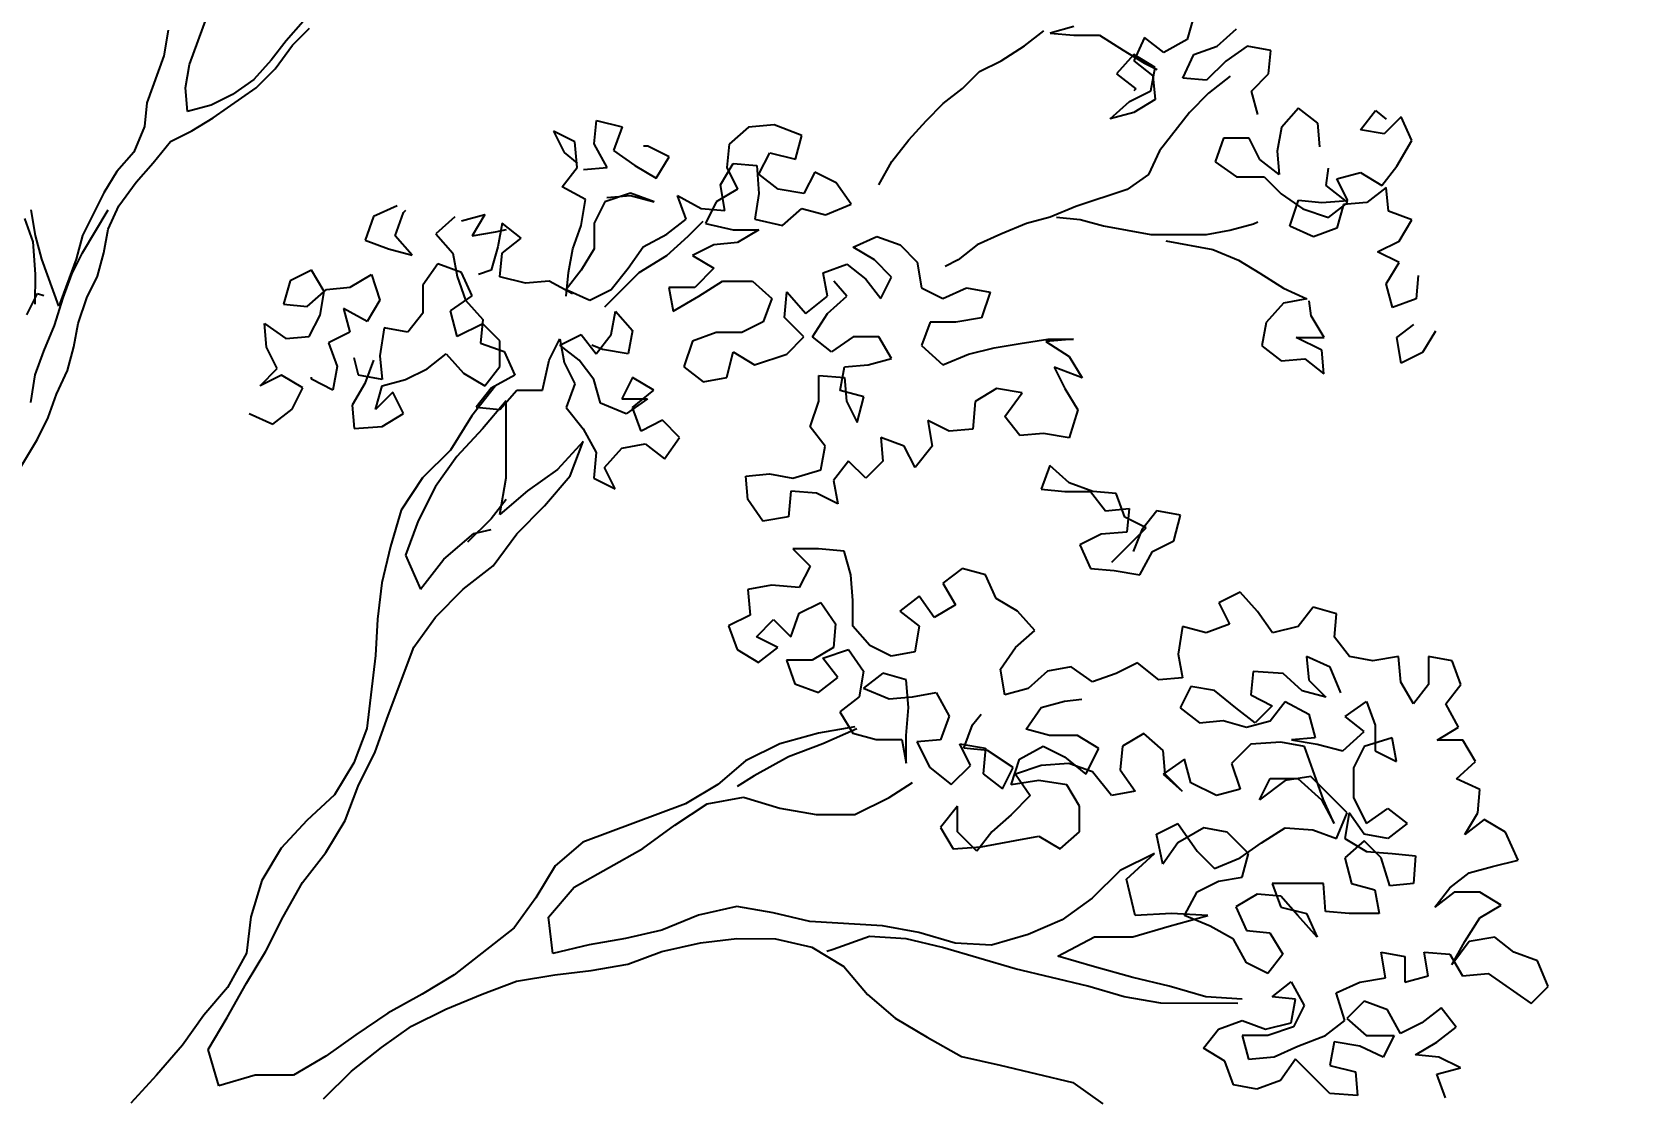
# Model space of a CAD drawing. Header units: millimetres. Extents: x 684983 to 685377, y 990360 to 990509.
# Drawn here: x 685208.524 to 685209.604, y 990440.123 to 990440.839 of the extents above; entities that cross this region are included whole.
import ezdxf

# ---------------------------------------------------------------- set-up
doc = ezdxf.new("R2010")
doc.units = ezdxf.units.MM
doc.header["$PDMODE"] = 35
doc.header["$PDSIZE"] = 0.2
doc.layers.add('dim', color=7, linetype='Continuous')
doc.layers.add('TEAK', color=7, linetype='Continuous')
doc.styles.add('DIM', font='ARIALN.TTF', dxfattribs={"width": 0.8, "height": 1})
doc.dimstyles.get("Standard").update_dxf_attribs({"dimtxt": 1, "dimasz": 0.18, "dimexe": 0.18, "dimexo": 0.0625, "dimgap": 0.09, "dimtad": 0, "dimrnd": 0.05, "dimzin": 0, "dimdsep": 46, "dimtxsty": 'DIM', "dimcen": 0.09, "dimse1": 1, "dimse2": 1, "dimsd1": 1, "dimsd2": 1, "dimadec": 0, "dimazin": 0, "dimtfac": 1, "dimtix": 1, "dimtofl": 0, "dimtmove": 2, "dimatfit": 3, "dimfxl": 0, "dimtolj": 1, "dimtzin": 0, "dimarcsym": 0})

# ---------------------------------------------------------------- blocks, each defined once
blk = doc.blocks.new('*D56')
at = {"layer": 'Defpoints', "color": 0, "transparency": 16777216}
for p in [(685211.2057, 990443.1642), (685208.7645, 990433.898), (685209.8858, 990433.6026)]:
    blk.add_point(p, dxfattribs=at)
at = {"layer": 'dim', "color": 0, "transparency": 16777216, "insert": (685211.1064, 990438.2357), "char_height": 1, "attachment_point": 5, "rotation": 75.2407, "style": 'DIM'}
blk.add_mtext('\\A1;9.60', dxfattribs=at)
blk = doc.blocks.new('A$C25655A80')
at = {"color": 62}
for p, q in [((0.64265, 1.59902), (0.63976, 1.58845)), ((0.18218, 1.59271), (0.18025, 1.58118)), ((0.19178, 1.57732), (0.19949, 1.59846)), ((0.24275, 1.5965), (0.23505, 1.58786)), ((0.23793, 1.58593), (0.24563, 1.59361)), ((0.5667, 1.58563), (0.57535, 1.59235)), ((0.58881, 1.59426), (0.57824, 1.59139)), ((0.65321, 1.58555), (0.66187, 1.59323)), ((0.23505, 1.58786), (0.22831, 1.57921)), ((0.23023, 1.57536), (0.23793, 1.58593)), ((0.55612, 1.57891), (0.5667, 1.58563)), ((0.57824, 1.59139), (0.58881, 1.59042)), ((0.58881, 1.59042), (0.60035, 1.59041)), ((0.60035, 1.59041), (0.61092, 1.58367)), ((0.62053, 1.58943), (0.61572, 1.57886)), ((0.62918, 1.58269), (0.62053, 1.58943)), ((0.63976, 1.58845), (0.62918, 1.58269)), ((0.64264, 1.58171), (0.65321, 1.58555)), ((0.66667, 1.58554), (0.65705, 1.57882)), ((0.67724, 1.58361), (0.66667, 1.58554)), ((0.18025, 1.58118), (0.17254, 1.56004)), ((0.18985, 1.56675), (0.19178, 1.57732)), ((0.22831, 1.57921), (0.22061, 1.57057)), ((0.5465, 1.57411), (0.55612, 1.57891)), ((0.61572, 1.58174), (0.60802, 1.57309)), ((0.61092, 1.58367), (0.62052, 1.57789)), ((0.62533, 1.57596), (0.61572, 1.58174)), ((0.61572, 1.57886), (0.62436, 1.57212)), ((0.62052, 1.57789), (0.62629, 1.575)), ((0.63782, 1.57114), (0.64264, 1.58171)), ((0.65705, 1.57882), (0.64839, 1.57017)), ((0.67627, 1.57303), (0.67724, 1.58361)), ((0.22061, 1.57057), (0.211, 1.56385)), ((0.22157, 1.56672), (0.23023, 1.57536)), ((0.5388, 1.56643), (0.5465, 1.57411)), ((0.60802, 1.57309), (0.61667, 1.56636)), ((0.6234, 1.56539), (0.62533, 1.57596)), ((0.62436, 1.57212), (0.62531, 1.56154)), ((0.64839, 1.57017), (0.63782, 1.57114)), ((0.65897, 1.57209), (0.64935, 1.56441)), ((0.66858, 1.56535), (0.67627, 1.57303)), ((0.1908, 1.55617), (0.18985, 1.56675)), ((0.211, 1.56385), (0.20138, 1.55905)), ((0.20233, 1.55328), (0.22157, 1.56672)), ((0.53014, 1.55971), (0.5388, 1.56643)), ((0.61378, 1.56059), (0.6234, 1.56539)), ((0.61667, 1.56636), (0.6157, 1.5654)), ((0.64935, 1.56441), (0.64069, 1.55576)), ((0.67145, 1.55477), (0.66858, 1.56535)), ((0.17254, 1.56004), (0.17157, 1.54946)), ((0.20138, 1.55905), (0.1908, 1.55617)), ((0.52245, 1.55202), (0.53014, 1.55971)), ((0.60512, 1.55291), (0.61378, 1.56059)), ((0.6157, 1.55578), (0.60512, 1.55291)), ((0.62531, 1.56154), (0.6157, 1.55578)), ((0.64069, 1.55576), (0.62722, 1.53847)), ((0.68972, 1.55764), (0.68202, 1.54899)), ((0.69836, 1.5509), (0.68972, 1.55764)), ((0.71759, 1.548), (0.72432, 1.55665)), ((0.72432, 1.55665), (0.72913, 1.5528)), ((0.17157, 1.54946), (0.16675, 1.53793)), ((0.19272, 1.54752), (0.20233, 1.55328)), ((0.37343, 1.54159), (0.37441, 1.55216)), ((0.37441, 1.55216), (0.38594, 1.54927)), ((0.38594, 1.54927), (0.38208, 1.53869)), ((0.44266, 1.54921), (0.434, 1.54153)), ((0.45419, 1.55016), (0.44266, 1.54921)), ((0.46668, 1.54535), (0.45419, 1.55016)), ((0.51475, 1.54338), (0.52245, 1.55202)), ((0.68202, 1.54899), (0.68009, 1.53842)), ((0.69932, 1.54033), (0.69836, 1.5509)), ((0.73586, 1.55375), (0.72816, 1.54607)), ((0.74065, 1.54317), (0.73586, 1.55375)), ((0.1754, 1.53312), (0.1831, 1.54272)), ((0.1831, 1.54272), (0.19272, 1.54752)), ((0.35518, 1.54737), (0.35997, 1.53775)), ((0.36478, 1.54256), (0.35518, 1.54737)), ((0.36573, 1.53102), (0.36478, 1.54256)), ((0.37919, 1.53101), (0.37343, 1.54159)), ((0.434, 1.54153), (0.43303, 1.53096)), ((0.46379, 1.53477), (0.46668, 1.54535)), ((0.50705, 1.53377), (0.51475, 1.54338)), ((0.65606, 1.54421), (0.65221, 1.53364)), ((0.6676, 1.5442), (0.65606, 1.54421)), ((0.67239, 1.53458), (0.6676, 1.5442)), ((0.72816, 1.54607), (0.71759, 1.548)), ((0.73391, 1.53164), (0.74065, 1.54317)), ((0.16675, 1.53793), (0.15905, 1.52929)), ((0.35997, 1.53775), (0.36574, 1.53294)), ((0.38208, 1.53869), (0.39169, 1.53196)), ((0.39747, 1.5406), (0.39554, 1.54061)), ((0.40708, 1.53579), (0.39747, 1.5406)), ((0.4013, 1.52618), (0.40708, 1.53579)), ((0.44744, 1.52806), (0.45226, 1.53767)), ((0.45226, 1.53767), (0.46379, 1.53477)), ((0.62722, 1.53847), (0.6224, 1.5279)), ((0.68104, 1.52785), (0.67239, 1.53458)), ((0.68009, 1.53842), (0.68104, 1.52785)), ((0.15905, 1.52929), (0.15328, 1.51968)), ((0.1677, 1.52447), (0.1754, 1.53312)), ((0.359, 1.52237), (0.36573, 1.53102)), ((0.36862, 1.53006), (0.37919, 1.53101)), ((0.39169, 1.53196), (0.4013, 1.52618)), ((0.43014, 1.52327), (0.43591, 1.53288)), ((0.43303, 1.53096), (0.43782, 1.52134)), ((0.43591, 1.53288), (0.44649, 1.53191)), ((0.44649, 1.53191), (0.44743, 1.51941)), ((0.45609, 1.52132), (0.44744, 1.52806)), ((0.47244, 1.529), (0.46762, 1.51939)), ((0.48205, 1.52418), (0.47244, 1.529)), ((0.50127, 1.5232), (0.50705, 1.53377)), ((0.6224, 1.5279), (0.61278, 1.52118)), ((0.65221, 1.53364), (0.66181, 1.5269)), ((0.66181, 1.5269), (0.67431, 1.52689)), ((0.67431, 1.52689), (0.68199, 1.51919)), ((0.70218, 1.52302), (0.70315, 1.53071)), ((0.70699, 1.5259), (0.71757, 1.52877)), ((0.71757, 1.52877), (0.72718, 1.523)), ((0.72718, 1.523), (0.73391, 1.53164)), ((0.15328, 1.51968), (0.14365, 1.50046)), ((0.16, 1.5139), (0.1677, 1.52447)), ((0.36957, 1.5166), (0.359, 1.52237)), ((0.43782, 1.52134), (0.42821, 1.51558)), ((0.43205, 1.51173), (0.43014, 1.52327)), ((0.46762, 1.51939), (0.45609, 1.52132)), ((0.48877, 1.51456), (0.48205, 1.52418)), ((0.61278, 1.52118), (0.5897, 1.51351)), ((0.71179, 1.51532), (0.70218, 1.52302)), ((0.71179, 1.51628), (0.70699, 1.5259)), ((0.7291, 1.52204), (0.72044, 1.51531)), ((0.73005, 1.51146), (0.7291, 1.52204)), ((0.15518, 1.50333), (0.16, 1.5139)), ((0.28497, 1.51379), (0.27439, 1.50899)), ((0.36763, 1.50506), (0.36957, 1.5166)), ((0.37822, 1.51563), (0.3734, 1.50602)), ((0.38976, 1.51946), (0.37822, 1.51563)), ((0.37918, 1.51755), (0.38976, 1.5185)), ((0.40033, 1.51561), (0.38976, 1.51946)), ((0.38976, 1.5185), (0.40033, 1.51561)), ((0.4109, 1.51848), (0.42147, 1.5127)), ((0.41474, 1.5079), (0.4109, 1.51848)), ((0.42147, 1.5127), (0.43205, 1.51173)), ((0.42821, 1.51558), (0.42339, 1.50597)), ((0.44743, 1.51941), (0.4455, 1.50788)), ((0.458, 1.50498), (0.46665, 1.51266)), ((0.46665, 1.51266), (0.47723, 1.50977)), ((0.47723, 1.50977), (0.48877, 1.51456)), ((0.5897, 1.51351), (0.57816, 1.50871)), ((0.68199, 1.51919), (0.6916, 1.51246)), ((0.68582, 1.50477), (0.68968, 1.5163)), ((0.68968, 1.5163), (0.70025, 1.51533)), ((0.6916, 1.51246), (0.70313, 1.5086)), ((0.70025, 1.51533), (0.71179, 1.51628)), ((0.70313, 1.5086), (0.71179, 1.51532)), ((0.70987, 1.51436), (0.70697, 1.50379)), ((0.72044, 1.51531), (0.70987, 1.51436)), ((0.12153, 1.4976), (0.1177, 1.50818)), ((0.1225, 1.50048), (0.12059, 1.51202)), ((0.14364, 1.49277), (0.15519, 1.51199)), ((0.27439, 1.50899), (0.27054, 1.49842)), ((0.284, 1.50033), (0.28785, 1.5109)), ((0.28785, 1.5109), (0.28881, 1.51186)), ((0.31092, 1.50896), (0.30226, 1.50128)), ((0.3138, 1.50703), (0.32438, 1.50991)), ((0.32438, 1.50991), (0.3186, 1.5003)), ((0.33207, 1.50606), (0.33013, 1.49548)), ((0.34071, 1.49932), (0.33207, 1.50606)), ((0.3734, 1.50602), (0.37339, 1.49448)), ((0.40608, 1.50118), (0.41474, 1.5079)), ((0.41569, 1.50021), (0.42243, 1.50693)), ((0.42339, 1.50597), (0.43588, 1.50308)), ((0.4455, 1.50788), (0.458, 1.50498)), ((0.56759, 1.50584), (0.55605, 1.50104)), ((0.57816, 1.50871), (0.56759, 1.50584)), ((0.58105, 1.50871), (0.59162, 1.50774)), ((0.59162, 1.50774), (0.60219, 1.50485)), ((0.65891, 1.50287), (0.66948, 1.50575)), ((0.66948, 1.50575), (0.67141, 1.50671)), ((0.74062, 1.5076), (0.73005, 1.51146)), ((0.73484, 1.498), (0.74062, 1.5076)), ((0.12537, 1.4899), (0.1225, 1.50048)), ((0.14365, 1.50046), (0.14075, 1.48989)), ((0.15325, 1.49276), (0.15518, 1.50333)), ((0.27054, 1.49842), (0.28111, 1.49457)), ((0.29168, 1.49167), (0.284, 1.50033)), ((0.30226, 1.50128), (0.30994, 1.49262)), ((0.3186, 1.5003), (0.32918, 1.50221)), ((0.32918, 1.50221), (0.33399, 1.50317)), ((0.33205, 1.4926), (0.34071, 1.49932)), ((0.36378, 1.49449), (0.36763, 1.50506)), ((0.3955, 1.49542), (0.40608, 1.50118)), ((0.40607, 1.49157), (0.41569, 1.50021)), ((0.43588, 1.50308), (0.44742, 1.50307)), ((0.44742, 1.50307), (0.4378, 1.49731)), ((0.48971, 1.49534), (0.50029, 1.50013)), ((0.50029, 1.50013), (0.51086, 1.49628)), ((0.55605, 1.50104), (0.54547, 1.49625)), ((0.60219, 1.50485), (0.62334, 1.50098)), ((0.62334, 1.50098), (0.64833, 1.50096)), ((0.63006, 1.49809), (0.65121, 1.49423)), ((0.64833, 1.50096), (0.65891, 1.50287)), ((0.69639, 1.49995), (0.68582, 1.50477)), ((0.70697, 1.50379), (0.69639, 1.49995)), ((0.12248, 1.48318), (0.12153, 1.4976)), ((0.13882, 1.48316), (0.14364, 1.49277)), ((0.15036, 1.48219), (0.15325, 1.49276)), ((0.28111, 1.49457), (0.29168, 1.49167)), ((0.30994, 1.49262), (0.31186, 1.48204)), ((0.33013, 1.49548), (0.32724, 1.48491)), ((0.33108, 1.48202), (0.33205, 1.4926)), ((0.36185, 1.48392), (0.36378, 1.49449)), ((0.37339, 1.49448), (0.36762, 1.48488)), ((0.38876, 1.48582), (0.3955, 1.49542)), ((0.39357, 1.48389), (0.40607, 1.49157)), ((0.42723, 1.49636), (0.41761, 1.49156)), ((0.41761, 1.49156), (0.42722, 1.48578)), ((0.4378, 1.49731), (0.42723, 1.49636)), ((0.49932, 1.48956), (0.48971, 1.49534)), ((0.51086, 1.49628), (0.51854, 1.48858)), ((0.54547, 1.49625), (0.53681, 1.48953)), ((0.65121, 1.49423), (0.66274, 1.48941)), ((0.72523, 1.4932), (0.73484, 1.498)), ((0.73484, 1.48838), (0.72523, 1.4932)), ((0.13304, 1.46875), (0.12537, 1.4899)), ((0.14075, 1.48989), (0.13304, 1.46875)), ((0.24649, 1.48499), (0.23687, 1.48019)), ((0.25225, 1.47537), (0.24649, 1.48499)), ((0.30321, 1.48782), (0.29647, 1.47821)), ((0.31378, 1.48396), (0.30321, 1.48782)), ((0.31858, 1.47338), (0.31378, 1.48396)), ((0.32724, 1.48491), (0.32147, 1.48299)), ((0.36762, 1.48488), (0.36088, 1.47623)), ((0.36088, 1.47335), (0.36185, 1.48392)), ((0.37817, 1.46852), (0.39357, 1.48389)), ((0.38107, 1.47621), (0.38876, 1.48582)), ((0.42722, 1.48578), (0.41856, 1.47714)), ((0.47624, 1.48381), (0.48682, 1.48765)), ((0.47815, 1.47324), (0.47624, 1.48381)), ((0.48682, 1.48765), (0.49546, 1.48091)), ((0.507, 1.48186), (0.49932, 1.48956)), ((0.51854, 1.48858), (0.52046, 1.47704)), ((0.53681, 1.48953), (0.53104, 1.48665)), ((0.66274, 1.48941), (0.67235, 1.48363)), ((0.67235, 1.48363), (0.68292, 1.4769)), ((0.72906, 1.47878), (0.73484, 1.48838)), ((0.12247, 1.46972), (0.12248, 1.48318)), ((0.13497, 1.47259), (0.13882, 1.48316)), ((0.14554, 1.47258), (0.15036, 1.48219)), ((0.23687, 1.48019), (0.23398, 1.46962)), ((0.25321, 1.47633), (0.26379, 1.47728)), ((0.26379, 1.47728), (0.27341, 1.48304)), ((0.27341, 1.48304), (0.27724, 1.4715)), ((0.29647, 1.47821), (0.29646, 1.46571)), ((0.31186, 1.48204), (0.31569, 1.47146)), ((0.34262, 1.47913), (0.33108, 1.48202)), ((0.35319, 1.48008), (0.34262, 1.47913)), ((0.36376, 1.4743), (0.35319, 1.48008)), ((0.40702, 1.47715), (0.40893, 1.46657)), ((0.41856, 1.47714), (0.40702, 1.47715)), ((0.42048, 1.47329), (0.43106, 1.48001)), ((0.43106, 1.48001), (0.44451, 1.48)), ((0.44451, 1.48), (0.45316, 1.4723)), ((0.48681, 1.47323), (0.48104, 1.47996)), ((0.49546, 1.48091), (0.50219, 1.47226)), ((0.50219, 1.47226), (0.507, 1.48186)), ((0.52046, 1.47704), (0.53006, 1.47223)), ((0.53006, 1.47223), (0.54064, 1.47703)), ((0.54064, 1.47703), (0.55121, 1.47509)), ((0.68292, 1.4769), (0.69348, 1.47208)), ((0.73193, 1.4682), (0.72906, 1.47878)), ((0.74348, 1.48261), (0.74251, 1.47204)), ((0.11862, 1.46492), (0.12344, 1.47452)), ((0.12344, 1.47452), (0.12632, 1.47356)), ((0.13111, 1.4601), (0.13497, 1.47259)), ((0.14169, 1.46105), (0.14554, 1.47258)), ((0.23398, 1.46962), (0.24455, 1.46865)), ((0.24455, 1.46865), (0.25321, 1.47633)), ((0.25032, 1.4648), (0.25225, 1.47537)), ((0.27724, 1.4715), (0.27146, 1.46189)), ((0.30896, 1.46666), (0.31858, 1.47338)), ((0.31569, 1.47146), (0.32338, 1.46281)), ((0.36088, 1.47623), (0.37145, 1.47141)), ((0.37145, 1.47141), (0.38107, 1.47621)), ((0.40893, 1.46657), (0.42048, 1.47329)), ((0.45316, 1.4723), (0.4493, 1.46173)), ((0.45892, 1.46364), (0.45989, 1.47518)), ((0.45989, 1.47518), (0.46853, 1.46556)), ((0.46853, 1.46556), (0.47815, 1.47324)), ((0.47815, 1.46555), (0.48681, 1.47323)), ((0.55121, 1.47509), (0.54736, 1.46356)), ((0.68291, 1.47017), (0.67521, 1.46152)), ((0.69348, 1.47208), (0.68291, 1.47017)), ((0.6954, 1.46439), (0.69445, 1.47112)), ((0.74251, 1.47204), (0.73193, 1.4682)), ((0.2455, 1.45519), (0.25032, 1.4648)), ((0.26089, 1.46767), (0.26377, 1.45709)), ((0.27146, 1.46189), (0.26089, 1.46767)), ((0.29646, 1.46571), (0.28972, 1.45707)), ((0.31183, 1.45513), (0.30896, 1.46666)), ((0.32338, 1.46281), (0.3224, 1.45223)), ((0.38105, 1.45602), (0.38298, 1.4666)), ((0.38298, 1.4666), (0.39066, 1.45794)), ((0.46756, 1.45498), (0.45892, 1.46364)), ((0.47141, 1.45498), (0.47815, 1.46555)), ((0.54736, 1.46356), (0.53582, 1.46165)), ((0.70116, 1.45477), (0.6954, 1.46439)), ((0.1263, 1.44857), (0.13111, 1.4601)), ((0.13976, 1.45048), (0.14169, 1.46105)), ((0.22532, 1.46097), (0.23493, 1.45423)), ((0.22627, 1.4504), (0.22532, 1.46097)), ((0.23493, 1.45423), (0.2455, 1.45519)), ((0.26377, 1.45709), (0.25415, 1.45229)), ((0.27915, 1.459), (0.27722, 1.44651)), ((0.28972, 1.45707), (0.27915, 1.459)), ((0.32337, 1.46088), (0.31183, 1.45513)), ((0.33106, 1.45319), (0.32337, 1.46088)), ((0.35797, 1.45124), (0.36759, 1.45604)), ((0.36759, 1.45604), (0.37431, 1.44738)), ((0.37431, 1.44738), (0.38105, 1.45602)), ((0.39066, 1.45794), (0.38873, 1.44737)), ((0.42815, 1.45694), (0.41757, 1.45311)), ((0.43969, 1.45693), (0.42815, 1.45694)), ((0.4493, 1.46173), (0.43969, 1.45693)), ((0.45987, 1.4473), (0.46756, 1.45498)), ((0.48005, 1.44824), (0.47141, 1.45498)), ((0.48967, 1.45496), (0.48005, 1.44824)), ((0.50121, 1.45495), (0.48967, 1.45496)), ((0.50697, 1.44533), (0.50121, 1.45495)), ((0.52429, 1.46166), (0.52043, 1.45109)), ((0.53582, 1.46165), (0.52429, 1.46166)), ((0.67521, 1.46152), (0.67328, 1.45095)), ((0.73384, 1.45474), (0.74154, 1.4605)), ((0.75115, 1.45761), (0.74537, 1.448)), ((0.12244, 1.438), (0.1263, 1.44857)), ((0.13686, 1.43991), (0.13976, 1.45048)), ((0.23107, 1.44078), (0.22627, 1.4504)), ((0.25415, 1.45229), (0.25799, 1.44172)), ((0.3224, 1.45223), (0.33297, 1.44838)), ((0.33105, 1.44165), (0.33106, 1.45319)), ((0.33297, 1.44838), (0.33777, 1.4378)), ((0.35316, 1.44451), (0.35797, 1.45412)), ((0.35797, 1.45412), (0.35989, 1.44355)), ((0.36662, 1.4445), (0.35797, 1.45124)), ((0.3772, 1.4493), (0.37239, 1.45123)), ((0.38873, 1.44737), (0.3772, 1.4493)), ((0.41757, 1.45311), (0.41372, 1.44157)), ((0.43294, 1.43675), (0.43583, 1.44828)), ((0.43583, 1.44828), (0.44544, 1.44251)), ((0.52043, 1.45109), (0.53004, 1.44243)), ((0.54158, 1.44723), (0.55311, 1.4501)), ((0.55311, 1.4501), (0.56465, 1.45201)), ((0.56465, 1.45201), (0.57715, 1.45392)), ((0.58869, 1.45391), (0.57619, 1.45296)), ((0.57619, 1.45296), (0.58676, 1.44622)), ((0.57715, 1.45392), (0.58869, 1.45391)), ((0.67328, 1.45095), (0.68192, 1.44421)), ((0.68866, 1.45478), (0.70116, 1.45477)), ((0.70019, 1.449), (0.68866, 1.45478)), ((0.70114, 1.43843), (0.70019, 1.449)), ((0.73576, 1.4432), (0.73384, 1.45474)), ((0.74537, 1.448), (0.73576, 1.4432)), ((0.22337, 1.4331), (0.23107, 1.44078)), ((0.25799, 1.44172), (0.25606, 1.43114)), ((0.2676, 1.43786), (0.26568, 1.44556)), ((0.27433, 1.44459), (0.27048, 1.43402)), ((0.27722, 1.44651), (0.27817, 1.43593)), ((0.28874, 1.43592), (0.29836, 1.44072)), ((0.29836, 1.44072), (0.30702, 1.44744)), ((0.30702, 1.44744), (0.3147, 1.43878)), ((0.32431, 1.433), (0.33105, 1.44165)), ((0.35026, 1.43106), (0.35316, 1.44451)), ((0.35989, 1.44355), (0.36468, 1.43393)), ((0.37334, 1.43584), (0.36662, 1.4445)), ((0.41372, 1.44157), (0.42236, 1.43484)), ((0.44544, 1.44251), (0.45987, 1.4473)), ((0.48388, 1.43094), (0.48582, 1.44151)), ((0.48582, 1.44151), (0.49639, 1.44246)), ((0.49639, 1.44246), (0.50697, 1.44533)), ((0.53004, 1.44243), (0.54158, 1.44723)), ((0.58002, 1.44142), (0.58482, 1.4318)), ((0.59252, 1.4366), (0.58002, 1.44142)), ((0.58676, 1.44622), (0.59252, 1.4366)), ((0.68192, 1.44421), (0.6925, 1.44516)), ((0.6925, 1.44516), (0.70114, 1.43843)), ((0.12051, 1.4255), (0.12244, 1.438)), ((0.13205, 1.42934), (0.13686, 1.43991)), ((0.23299, 1.43789), (0.22337, 1.4331)), ((0.2426, 1.43212), (0.23299, 1.43789)), ((0.24645, 1.43596), (0.24645, 1.43692)), ((0.25606, 1.43114), (0.24645, 1.43596)), ((0.27048, 1.43402), (0.2647, 1.42441)), ((0.27817, 1.43593), (0.2676, 1.43786)), ((0.27817, 1.43305), (0.28874, 1.43592)), ((0.3147, 1.43878), (0.32431, 1.433)), ((0.33777, 1.4378), (0.32719, 1.43204)), ((0.36468, 1.43393), (0.36083, 1.42336)), ((0.37621, 1.42527), (0.37334, 1.43584)), ((0.39064, 1.43679), (0.38583, 1.42718)), ((0.40025, 1.43101), (0.39064, 1.43679)), ((0.42236, 1.43484), (0.43294, 1.43675)), ((0.47427, 1.42614), (0.47428, 1.43767)), ((0.47428, 1.43767), (0.48581, 1.4367)), ((0.48581, 1.4367), (0.48676, 1.42613)), ((0.12819, 1.41876), (0.13205, 1.42934)), ((0.23778, 1.42251), (0.2426, 1.43212)), ((0.27527, 1.42248), (0.27817, 1.43305)), ((0.28297, 1.43016), (0.27527, 1.42248)), ((0.28777, 1.42054), (0.28297, 1.43016)), ((0.32719, 1.43204), (0.32046, 1.42339)), ((0.33392, 1.42627), (0.32333, 1.41378)), ((0.33103, 1.42242), (0.33873, 1.43107)), ((0.33388, 1.39166), (0.33392, 1.42627)), ((0.33873, 1.43107), (0.35026, 1.43106)), ((0.38583, 1.42718), (0.39736, 1.42717)), ((0.39736, 1.42717), (0.38774, 1.42045)), ((0.39063, 1.42333), (0.40025, 1.43101)), ((0.47041, 1.41461), (0.47427, 1.42614)), ((0.49446, 1.42804), (0.48388, 1.43094)), ((0.48676, 1.42613), (0.49156, 1.41651)), ((0.49156, 1.41651), (0.49446, 1.42804)), ((0.54444, 1.42607), (0.54347, 1.41358)), ((0.55406, 1.43183), (0.54444, 1.42607)), ((0.56559, 1.4299), (0.55406, 1.43183)), ((0.55789, 1.41933), (0.56559, 1.4299)), ((0.58482, 1.4318), (0.59058, 1.42219)), ((0.21855, 1.4206), (0.22912, 1.41579)), ((0.22912, 1.41579), (0.23778, 1.42251)), ((0.2647, 1.42441), (0.26565, 1.41383)), ((0.27815, 1.41478), (0.28777, 1.42054)), ((0.32046, 1.42339), (0.33103, 1.42242)), ((0.36083, 1.42336), (0.36851, 1.41374)), ((0.38774, 1.42045), (0.37621, 1.42527)), ((0.39447, 1.41275), (0.39063, 1.42333)), ((0.56461, 1.41067), (0.55789, 1.41933)), ((0.59058, 1.42219), (0.58672, 1.40969)), ((0.12338, 1.40916), (0.12819, 1.41876)), ((0.26565, 1.41383), (0.27815, 1.41478)), ((0.32333, 1.41378), (0.31178, 1.40129)), ((0.36851, 1.41374), (0.37427, 1.40316)), ((0.40408, 1.41755), (0.39447, 1.41275)), ((0.41177, 1.40985), (0.40408, 1.41755)), ((0.47713, 1.40595), (0.47041, 1.41461)), ((0.52328, 1.41744), (0.5252, 1.4059)), ((0.53289, 1.41263), (0.52328, 1.41744)), ((0.54347, 1.41358), (0.53289, 1.41263)), ((0.57519, 1.41163), (0.56461, 1.41067)), ((0.58672, 1.40969), (0.57519, 1.41163)), ((0.10605, 1.38033), (0.12338, 1.40916)), ((0.36851, 1.40797), (0.35696, 1.39548)), ((0.36272, 1.39259), (0.36851, 1.40797)), ((0.37811, 1.39643), (0.38581, 1.40507)), ((0.38581, 1.40507), (0.39638, 1.40698)), ((0.39638, 1.40698), (0.40503, 1.40025)), ((0.40503, 1.40025), (0.41177, 1.40985)), ((0.4752, 1.39538), (0.47713, 1.40595)), ((0.50213, 1.40977), (0.50308, 1.3992)), ((0.5127, 1.40592), (0.50213, 1.40977)), ((0.5175, 1.3963), (0.5127, 1.40592)), ((0.5252, 1.4059), (0.5175, 1.3963)), ((0.31178, 1.40129), (0.30216, 1.38784)), ((0.37427, 1.40316), (0.3733, 1.39162)), ((0.4877, 1.39921), (0.48096, 1.39056)), ((0.49538, 1.39151), (0.4877, 1.39921)), ((0.50308, 1.3992), (0.49538, 1.39151)), ((0.33099, 1.37532), (0.33388, 1.39166)), ((0.35696, 1.39548), (0.34349, 1.38588)), ((0.35118, 1.37915), (0.36272, 1.39259)), ((0.3733, 1.39162), (0.38291, 1.38681)), ((0.38291, 1.38681), (0.37811, 1.39643)), ((0.44155, 1.39252), (0.45213, 1.39347)), ((0.4425, 1.38195), (0.44155, 1.39252)), ((0.45213, 1.39347), (0.4627, 1.39154)), ((0.4627, 1.39154), (0.4752, 1.39538)), ((0.48096, 1.39056), (0.48288, 1.37999)), ((0.57806, 1.3972), (0.57421, 1.38663)), ((0.5867, 1.38951), (0.57806, 1.3972)), ((0.30216, 1.38784), (0.29445, 1.37247)), ((0.34349, 1.38588), (0.33099, 1.37532)), ((0.46173, 1.38577), (0.46076, 1.37424)), ((0.47327, 1.3848), (0.46173, 1.38577)), ((0.48288, 1.37999), (0.47327, 1.3848)), ((0.57421, 1.38663), (0.58478, 1.38566)), ((0.58478, 1.38566), (0.59631, 1.38565)), ((0.59728, 1.38565), (0.5867, 1.38951)), ((0.59631, 1.38565), (0.60304, 1.37699)), ((0.60785, 1.38468), (0.59728, 1.38565)), ((0.61168, 1.3741), (0.60785, 1.38468)), ((0.33388, 1.38205), (0.32714, 1.3734)), ((0.33867, 1.36666), (0.35118, 1.37915)), ((0.44922, 1.37233), (0.4425, 1.38195)), ((0.60304, 1.37699), (0.61361, 1.37795)), ((0.61361, 1.37795), (0.61264, 1.36737)), ((0.62611, 1.37697), (0.61937, 1.36833)), ((0.63668, 1.37504), (0.62611, 1.37697)), ((0.29445, 1.37247), (0.28867, 1.35709)), ((0.32714, 1.3734), (0.31655, 1.36284)), ((0.31944, 1.36668), (0.32713, 1.36859)), ((0.46076, 1.37424), (0.44922, 1.37233)), ((0.6059, 1.35392), (0.62129, 1.36929)), ((0.62129, 1.36929), (0.61168, 1.3741)), ((0.63378, 1.36351), (0.63668, 1.37504)), ((0.30597, 1.35516), (0.31944, 1.36668)), ((0.32808, 1.35225), (0.33867, 1.36666)), ((0.6011, 1.36642), (0.59149, 1.36162)), ((0.59149, 1.36162), (0.59628, 1.35104)), ((0.61264, 1.36737), (0.6011, 1.36642)), ((0.61937, 1.36833), (0.61552, 1.35872)), ((0.62417, 1.35871), (0.63378, 1.36351)), ((0.28867, 1.35709), (0.29539, 1.34171)), ((0.29539, 1.34171), (0.30597, 1.35516)), ((0.46267, 1.35982), (0.47035, 1.35212)), ((0.47421, 1.35981), (0.46267, 1.35982)), ((0.48574, 1.35884), (0.47421, 1.35981)), ((0.48861, 1.34826), (0.48574, 1.35884)), ((0.61839, 1.34814), (0.62417, 1.35871)), ((0.31461, 1.34169), (0.32808, 1.35225)), ((0.47035, 1.35212), (0.46554, 1.34251)), ((0.48956, 1.33672), (0.48861, 1.34826)), ((0.5386, 1.3511), (0.52995, 1.34438)), ((0.54918, 1.3482), (0.5386, 1.3511)), ((0.55397, 1.33763), (0.54918, 1.3482)), ((0.59628, 1.35104), (0.60686, 1.35007)), ((0.60686, 1.35007), (0.61839, 1.34814)), ((0.3021, 1.3292), (0.31461, 1.34169)), ((0.45304, 1.34349), (0.44247, 1.34157)), ((0.44247, 1.34157), (0.44342, 1.33004)), ((0.46554, 1.34251), (0.45304, 1.34349)), ((0.52995, 1.34438), (0.53571, 1.33476)), ((0.66356, 1.34041), (0.65395, 1.33561)), ((0.67125, 1.33175), (0.66356, 1.34041)), ((0.46553, 1.33098), (0.47514, 1.33577)), ((0.47514, 1.33577), (0.48186, 1.32616)), ((0.48955, 1.32519), (0.48956, 1.33672)), ((0.51937, 1.33862), (0.51071, 1.3319)), ((0.52609, 1.329), (0.51937, 1.33862)), ((0.53571, 1.33476), (0.52609, 1.329)), ((0.56358, 1.33185), (0.55397, 1.33763)), ((0.65395, 1.33561), (0.65874, 1.32599)), ((0.69624, 1.33365), (0.68951, 1.325)), ((0.70681, 1.33076), (0.69624, 1.33365)), ((0.29248, 1.31575), (0.3021, 1.3292)), ((0.44342, 1.33004), (0.4338, 1.32524)), ((0.4338, 1.32524), (0.43763, 1.31466)), ((0.44629, 1.32042), (0.45399, 1.3281)), ((0.45399, 1.3281), (0.46167, 1.32041)), ((0.46167, 1.32041), (0.46553, 1.33098)), ((0.48186, 1.32616), (0.48089, 1.31558)), ((0.49724, 1.31653), (0.48955, 1.32519)), ((0.51071, 1.3319), (0.51935, 1.32516)), ((0.57126, 1.32319), (0.56358, 1.33185)), ((0.65874, 1.32599), (0.64817, 1.32216)), ((0.67797, 1.32213), (0.67125, 1.33175)), ((0.70584, 1.32018), (0.70681, 1.33076)), ((0.4559, 1.31561), (0.44629, 1.32042)), ((0.51935, 1.32516), (0.51742, 1.31363)), ((0.5626, 1.31551), (0.57126, 1.32319)), ((0.63759, 1.32505), (0.63566, 1.31256)), ((0.64817, 1.32216), (0.63759, 1.32505)), ((0.68951, 1.325), (0.67797, 1.32213)), ((0.71256, 1.31153), (0.70584, 1.32018)), ((0.28092, 1.285), (0.29248, 1.31575)), ((0.43763, 1.31466), (0.44724, 1.30888)), ((0.44724, 1.30888), (0.4559, 1.31561)), ((0.48089, 1.31558), (0.47128, 1.30982)), ((0.47608, 1.31078), (0.48762, 1.31461)), ((0.4828, 1.30212), (0.47608, 1.31078)), ((0.48762, 1.31461), (0.49434, 1.305)), ((0.50685, 1.31171), (0.49724, 1.31653)), ((0.51742, 1.31363), (0.50685, 1.31171)), ((0.55587, 1.3059), (0.5626, 1.31551)), ((0.63566, 1.31256), (0.63757, 1.30198)), ((0.69334, 1.31154), (0.69429, 1.30097)), ((0.70391, 1.30673), (0.69334, 1.31154)), ((0.72314, 1.30959), (0.71256, 1.31153)), ((0.73467, 1.3115), (0.72314, 1.30959)), ((0.73562, 1.29997), (0.73467, 1.3115)), ((0.74813, 1.31149), (0.74812, 1.299)), ((0.7587, 1.30956), (0.74813, 1.31149)), ((0.45974, 1.30983), (0.46358, 1.29926)), ((0.47128, 1.30982), (0.45974, 1.30983)), ((0.49434, 1.305), (0.49241, 1.29346)), ((0.50299, 1.30403), (0.49434, 1.29731)), ((0.51356, 1.30113), (0.50299, 1.30403)), ((0.55778, 1.29436), (0.55587, 1.3059)), ((0.57701, 1.30492), (0.56836, 1.29724)), ((0.58759, 1.30683), (0.57701, 1.30492)), ((0.5972, 1.30009), (0.58759, 1.30683)), ((0.60778, 1.30393), (0.5972, 1.30009)), ((0.61739, 1.30873), (0.60778, 1.30393)), ((0.627, 1.30103), (0.61739, 1.30873)), ((0.6693, 1.30484), (0.66833, 1.29426)), ((0.68276, 1.30386), (0.6693, 1.30484)), ((0.6914, 1.29616), (0.68276, 1.30386)), ((0.7087, 1.29519), (0.70391, 1.30673)), ((0.76254, 1.29898), (0.7587, 1.30956)), ((0.46358, 1.29926), (0.47415, 1.2954)), ((0.47415, 1.2954), (0.4828, 1.30212)), ((0.49434, 1.29731), (0.50587, 1.29249)), ((0.51451, 1.28864), (0.51356, 1.30113)), ((0.56836, 1.29724), (0.55778, 1.29436)), ((0.63757, 1.30198), (0.627, 1.30103)), ((0.64142, 1.29813), (0.6366, 1.28852)), ((0.65199, 1.2962), (0.64142, 1.29813)), ((0.69429, 1.30097), (0.70197, 1.29327)), ((0.74138, 1.29035), (0.73562, 1.29997)), ((0.74812, 1.299), (0.74138, 1.29035)), ((0.7558, 1.29034), (0.76254, 1.29898)), ((0.49241, 1.29346), (0.48375, 1.28674)), ((0.50587, 1.29249), (0.51644, 1.29344)), ((0.51644, 1.29344), (0.52702, 1.29535)), ((0.52702, 1.29535), (0.53278, 1.28477)), ((0.57412, 1.28858), (0.58469, 1.29145)), ((0.58469, 1.29145), (0.59238, 1.29241)), ((0.66159, 1.2885), (0.65199, 1.2962)), ((0.66833, 1.29426), (0.67794, 1.28945)), ((0.67794, 1.28945), (0.67024, 1.28176)), ((0.67697, 1.28272), (0.68371, 1.29136)), ((0.68371, 1.29136), (0.69428, 1.28559)), ((0.70197, 1.29327), (0.6914, 1.29616)), ((0.71062, 1.28461), (0.72024, 1.29133)), ((0.72024, 1.29133), (0.72407, 1.28075)), ((0.76156, 1.27976), (0.7558, 1.29034)), ((0.27513, 1.26867), (0.28092, 1.285)), ((0.48375, 1.28674), (0.48951, 1.27712)), ((0.51354, 1.27614), (0.51451, 1.28864)), ((0.53278, 1.28477), (0.52892, 1.2742)), ((0.54335, 1.28092), (0.5472, 1.28572)), ((0.56738, 1.27897), (0.57412, 1.28858)), ((0.6366, 1.28852), (0.64525, 1.28179)), ((0.64525, 1.28179), (0.65582, 1.28274)), ((0.65582, 1.28274), (0.66639, 1.27984)), ((0.67024, 1.28176), (0.66159, 1.2885)), ((0.66639, 1.27984), (0.67697, 1.28272)), ((0.69428, 1.28559), (0.69715, 1.27501)), ((0.71926, 1.27787), (0.71062, 1.28461)), ((0.47413, 1.27714), (0.45682, 1.27235)), ((0.49047, 1.28001), (0.47413, 1.27714)), ((0.49143, 1.27904), (0.47605, 1.27233)), ((0.48951, 1.27712), (0.50008, 1.27423)), ((0.51353, 1.26364), (0.51354, 1.27614)), ((0.53949, 1.27035), (0.54335, 1.28092)), ((0.57795, 1.27608), (0.56738, 1.27897)), ((0.59045, 1.27607), (0.57795, 1.27608)), ((0.60005, 1.27029), (0.59045, 1.27607)), ((0.62025, 1.277), (0.61063, 1.27124)), ((0.62889, 1.2693), (0.62025, 1.277)), ((0.69715, 1.27501), (0.68657, 1.27406)), ((0.70964, 1.26923), (0.71926, 1.27787)), ((0.73176, 1.27498), (0.71926, 1.27114)), ((0.72407, 1.28075), (0.72406, 1.26922)), ((0.73367, 1.2644), (0.73176, 1.27498)), ((0.75194, 1.274), (0.76156, 1.27976)), ((0.26743, 1.25329), (0.27513, 1.26867)), ((0.45682, 1.27235), (0.44143, 1.26467)), ((0.47605, 1.27233), (0.46066, 1.26657)), ((0.50008, 1.27423), (0.51162, 1.27422)), ((0.51162, 1.27422), (0.51353, 1.26364)), ((0.52892, 1.2742), (0.51835, 1.27325)), ((0.51835, 1.27325), (0.5241, 1.26171)), ((0.53757, 1.27227), (0.5491, 1.27034)), ((0.54237, 1.26265), (0.53757, 1.27227)), ((0.55007, 1.26938), (0.53949, 1.27035)), ((0.5491, 1.27034), (0.54813, 1.2588)), ((0.56159, 1.26168), (0.55007, 1.26938)), ((0.56448, 1.26552), (0.57506, 1.27128)), ((0.57506, 1.27128), (0.58467, 1.26646)), ((0.59428, 1.25876), (0.60005, 1.27029)), ((0.61063, 1.27124), (0.60966, 1.26067)), ((0.62984, 1.25873), (0.62889, 1.2693)), ((0.66831, 1.27215), (0.65965, 1.26351)), ((0.68177, 1.2731), (0.66831, 1.27215)), ((0.69234, 1.27117), (0.68177, 1.2731)), ((0.68657, 1.27406), (0.69811, 1.27212)), ((0.69618, 1.26059), (0.69234, 1.27117)), ((0.69811, 1.27212), (0.70964, 1.26923)), ((0.71926, 1.27114), (0.71444, 1.26154)), ((0.72406, 1.26922), (0.73367, 1.2644)), ((0.76348, 1.27399), (0.75194, 1.274)), ((0.76924, 1.26437), (0.76348, 1.27399)), ((0.44143, 1.26467), (0.42893, 1.25411)), ((0.46066, 1.26657), (0.44527, 1.25794)), ((0.5241, 1.26171), (0.53371, 1.25401)), ((0.53371, 1.25401), (0.54237, 1.26265)), ((0.55678, 1.25207), (0.56159, 1.26168)), ((0.56063, 1.25399), (0.56448, 1.26552)), ((0.57409, 1.26263), (0.56255, 1.25879)), ((0.58659, 1.26358), (0.57409, 1.26263)), ((0.58467, 1.26646), (0.59428, 1.25876)), ((0.59716, 1.25972), (0.58659, 1.26358)), ((0.60966, 1.26067), (0.61638, 1.25105)), ((0.6385, 1.26545), (0.62888, 1.25873)), ((0.64138, 1.25487), (0.6385, 1.26545)), ((0.65965, 1.26351), (0.66348, 1.25197)), ((0.70097, 1.24713), (0.69618, 1.26059)), ((0.71444, 1.26154), (0.71443, 1.24808)), ((0.76058, 1.25669), (0.76924, 1.26437)), ((0.26165, 1.23792), (0.26743, 1.25329)), ((0.42893, 1.25411), (0.4145, 1.24547)), ((0.44527, 1.25794), (0.43758, 1.25314)), ((0.50583, 1.24827), (0.51641, 1.25499)), ((0.54813, 1.2588), (0.55678, 1.25207)), ((0.57312, 1.2559), (0.56063, 1.25399)), ((0.56255, 1.25879), (0.56927, 1.24917)), ((0.58562, 1.25396), (0.57312, 1.2559)), ((0.59138, 1.24434), (0.58562, 1.25396)), ((0.6058, 1.24914), (0.59716, 1.25972)), ((0.62888, 1.25873), (0.63753, 1.25103)), ((0.63753, 1.25103), (0.62984, 1.25873)), ((0.65291, 1.24909), (0.64138, 1.25487)), ((0.67213, 1.24715), (0.67695, 1.25676)), ((0.68367, 1.2558), (0.67213, 1.24715)), ((0.67695, 1.25676), (0.68944, 1.25675)), ((0.69521, 1.25771), (0.68367, 1.2558)), ((0.68944, 1.25675), (0.70001, 1.24713)), ((0.71154, 1.24135), (0.69521, 1.25771)), ((0.77115, 1.25187), (0.76058, 1.25669)), ((0.42411, 1.24546), (0.44046, 1.24833)), ((0.44046, 1.24833), (0.4568, 1.24351)), ((0.49044, 1.24059), (0.50583, 1.24827)), ((0.56927, 1.24917), (0.56061, 1.24053)), ((0.61638, 1.25105), (0.6058, 1.24914)), ((0.66348, 1.25197), (0.65291, 1.24909)), ((0.70001, 1.24713), (0.70577, 1.23655)), ((0.70577, 1.23655), (0.70097, 1.24713)), ((0.71443, 1.24808), (0.72019, 1.23654)), ((0.77018, 1.2413), (0.77115, 1.25187)), ((0.4145, 1.24547), (0.36834, 1.22821)), ((0.40968, 1.23586), (0.42411, 1.24546)), ((0.4568, 1.24351), (0.47313, 1.24061)), ((0.47313, 1.24061), (0.49044, 1.24059)), ((0.53658, 1.24439), (0.52889, 1.23479)), ((0.53657, 1.23286), (0.53658, 1.24439)), ((0.56061, 1.24053), (0.55195, 1.23285)), ((0.59137, 1.23281), (0.59138, 1.24434)), ((0.70672, 1.22982), (0.71154, 1.24135)), ((0.7125, 1.24135), (0.71057, 1.22982)), ((0.71922, 1.23173), (0.7125, 1.24135)), ((0.72019, 1.23654), (0.7298, 1.24326)), ((0.7298, 1.24326), (0.73845, 1.23652)), ((0.7644, 1.23169), (0.77018, 1.2413)), ((0.25298, 1.22351), (0.26165, 1.23792)), ((0.39526, 1.2253), (0.40968, 1.23586)), ((0.52889, 1.23479), (0.53464, 1.22517)), ((0.54522, 1.2242), (0.53657, 1.23286)), ((0.55195, 1.23285), (0.54522, 1.2242)), ((0.58271, 1.22513), (0.59137, 1.23281)), ((0.62597, 1.23182), (0.63559, 1.23661)), ((0.62885, 1.21836), (0.62597, 1.23182)), ((0.64713, 1.23468), (0.63558, 1.22796)), ((0.63559, 1.23661), (0.64423, 1.22411)), ((0.6577, 1.23275), (0.64713, 1.23468)), ((0.6673, 1.22313), (0.6577, 1.23275)), ((0.67307, 1.22793), (0.68365, 1.23465)), ((0.68365, 1.23465), (0.69615, 1.23367)), ((0.69615, 1.23367), (0.70672, 1.22982)), ((0.72979, 1.2298), (0.71922, 1.23173)), ((0.73845, 1.23652), (0.72979, 1.2298)), ((0.77306, 1.23841), (0.7644, 1.23169)), ((0.78267, 1.23263), (0.77306, 1.23841)), ((0.78842, 1.22013), (0.78267, 1.23263)), ((0.36834, 1.22821), (0.35584, 1.21764)), ((0.36448, 1.20802), (0.39526, 1.2253)), ((0.53464, 1.22517), (0.54714, 1.22612)), ((0.54714, 1.22612), (0.56253, 1.22899)), ((0.56253, 1.22899), (0.5731, 1.2309)), ((0.5731, 1.2309), (0.58271, 1.22513)), ((0.63558, 1.22796), (0.62885, 1.21836)), ((0.66345, 1.22121), (0.67307, 1.22793)), ((0.71922, 1.22885), (0.71056, 1.22116)), ((0.71057, 1.22982), (0.72017, 1.22404)), ((0.7269, 1.22115), (0.71922, 1.22885)), ((0.24239, 1.21006), (0.25298, 1.22351)), ((0.35584, 1.21764), (0.34717, 1.20323)), ((0.625, 1.22317), (0.60962, 1.21549)), ((0.6125, 1.21164), (0.625, 1.22317)), ((0.64423, 1.22411), (0.65191, 1.21641)), ((0.65191, 1.21641), (0.66345, 1.22121)), ((0.66441, 1.21255), (0.6673, 1.22313)), ((0.71056, 1.22116), (0.71343, 1.20963)), ((0.72017, 1.22404), (0.73171, 1.22307)), ((0.73073, 1.20865), (0.7269, 1.22115)), ((0.73171, 1.22307), (0.74228, 1.2221)), ((0.74228, 1.2221), (0.74131, 1.2096)), ((0.76631, 1.21438), (0.77688, 1.21726)), ((0.77688, 1.21726), (0.78842, 1.22013)), ((0.23373, 1.19468), (0.24239, 1.21006)), ((0.60962, 1.21549), (0.59711, 1.203)), ((0.61633, 1.1953), (0.6125, 1.21164)), ((0.64421, 1.20584), (0.65383, 1.21064)), ((0.65383, 1.21064), (0.66441, 1.21255)), ((0.75765, 1.20766), (0.76631, 1.21438)), ((0.34717, 1.20323), (0.33754, 1.18978)), ((0.35293, 1.19458), (0.36448, 1.20802)), ((0.59711, 1.203), (0.58364, 1.1934)), ((0.63844, 1.19528), (0.64421, 1.20584)), ((0.67113, 1.20486), (0.66151, 1.1991)), ((0.6817, 1.20389), (0.67113, 1.20486)), ((0.67786, 1.20966), (0.6817, 1.19908)), ((0.70094, 1.20964), (0.67786, 1.20966)), ((0.68939, 1.19523), (0.6817, 1.20389)), ((0.70188, 1.19714), (0.70094, 1.20964)), ((0.71343, 1.20963), (0.724, 1.20673)), ((0.724, 1.20673), (0.72592, 1.19616)), ((0.74131, 1.2096), (0.73073, 1.20865)), ((0.75091, 1.19902), (0.75765, 1.20766)), ((0.75957, 1.20574), (0.75091, 1.19902)), ((0.77111, 1.20573), (0.75957, 1.20574)), ((0.78071, 1.19995), (0.77111, 1.20573)), ((0.43753, 1.1993), (0.42022, 1.19548)), ((0.45387, 1.19641), (0.43753, 1.1993)), ((0.47021, 1.19255), (0.45387, 1.19641)), ((0.63267, 1.19624), (0.61633, 1.1953)), ((0.64901, 1.19527), (0.63267, 1.19624)), ((0.66151, 1.1991), (0.66631, 1.18852)), ((0.6817, 1.19908), (0.69323, 1.19619)), ((0.69323, 1.19619), (0.69803, 1.18561)), ((0.71246, 1.19617), (0.70188, 1.19714)), ((0.72592, 1.19616), (0.71246, 1.19617)), ((0.7711, 1.19419), (0.78071, 1.19995)), ((0.22602, 1.17931), (0.23373, 1.19468)), ((0.33754, 1.18978), (0.31061, 1.16866)), ((0.35484, 1.17823), (0.35293, 1.19458)), ((0.40387, 1.18876), (0.38753, 1.18493)), ((0.42022, 1.19548), (0.40387, 1.18876)), ((0.50289, 1.19059), (0.47021, 1.19255)), ((0.51923, 1.18769), (0.50289, 1.19059)), ((0.58364, 1.1934), (0.56825, 1.18669)), ((0.61536, 1.18568), (0.6317, 1.19047)), ((0.6317, 1.19047), (0.64901, 1.19527)), ((0.64997, 1.19046), (0.63844, 1.19528)), ((0.66054, 1.18468), (0.64997, 1.19046)), ((0.66631, 1.18852), (0.67688, 1.18755)), ((0.69803, 1.18561), (0.68939, 1.19523)), ((0.76436, 1.18362), (0.7711, 1.19419)), ((0.37118, 1.18206), (0.35484, 1.17823)), ((0.38753, 1.18493), (0.37118, 1.18206)), ((0.49712, 1.18579), (0.48077, 1.18004)), ((0.51346, 1.18482), (0.49712, 1.18579)), ((0.5298, 1.18096), (0.51346, 1.18482)), ((0.53557, 1.18287), (0.51923, 1.18769)), ((0.55191, 1.1819), (0.53557, 1.18287)), ((0.56825, 1.18669), (0.55191, 1.1819)), ((0.5817, 1.17706), (0.59805, 1.1857)), ((0.59805, 1.1857), (0.61536, 1.18568)), ((0.6663, 1.1741), (0.66054, 1.18468)), ((0.67688, 1.18755), (0.68264, 1.17793)), ((0.75858, 1.17306), (0.76436, 1.18362)), ((0.76628, 1.18362), (0.75858, 1.17306)), ((0.77782, 1.18553), (0.76628, 1.18362)), ((0.78646, 1.1788), (0.77782, 1.18553)), ((0.21736, 1.1649), (0.22602, 1.17931)), ((0.48077, 1.18004), (0.47789, 1.17908)), ((0.56247, 1.17131), (0.5298, 1.18096)), ((0.59804, 1.17224), (0.5817, 1.17706)), ((0.6759, 1.16929), (0.6663, 1.1741)), ((0.68264, 1.17793), (0.6759, 1.16929)), ((0.72686, 1.17885), (0.73743, 1.17692)), ((0.72877, 1.16731), (0.72686, 1.17885)), ((0.73743, 1.17692), (0.73742, 1.16538)), ((0.74609, 1.17883), (0.75762, 1.17786)), ((0.748, 1.16826), (0.74609, 1.17883)), ((0.75762, 1.17786), (0.76338, 1.16824)), ((0.79703, 1.17494), (0.78646, 1.1788)), ((0.80183, 1.1634), (0.79703, 1.17494)), ((0.31061, 1.16866), (0.29618, 1.16002)), ((0.59515, 1.16359), (0.56247, 1.17131)), ((0.61534, 1.16742), (0.59804, 1.17224)), ((0.63168, 1.16356), (0.61534, 1.16742)), ((0.71724, 1.1654), (0.72877, 1.16731)), ((0.73742, 1.16538), (0.748, 1.16826)), ((0.76338, 1.16824), (0.77492, 1.1692)), ((0.77492, 1.1692), (0.79413, 1.15572)), ((0.20869, 1.14953), (0.21736, 1.1649)), ((0.29618, 1.16002), (0.28079, 1.15138)), ((0.61149, 1.15877), (0.59515, 1.16359)), ((0.64802, 1.15874), (0.63168, 1.16356)), ((0.67782, 1.15871), (0.68648, 1.16543)), ((0.68648, 1.16543), (0.69223, 1.15485)), ((0.70666, 1.16061), (0.71724, 1.1654)), ((0.71049, 1.14811), (0.70666, 1.16061)), ((0.79413, 1.15572), (0.80183, 1.1634)), ((0.62783, 1.15587), (0.61149, 1.15877)), ((0.66243, 1.15584), (0.62783, 1.15587)), ((0.66436, 1.15776), (0.64802, 1.15874)), ((0.68839, 1.15774), (0.67782, 1.15871)), ((0.68646, 1.14717), (0.68839, 1.15774)), ((0.69223, 1.15485), (0.68742, 1.14524)), ((0.71915, 1.15675), (0.71145, 1.14907)), ((0.72972, 1.15289), (0.71915, 1.15675)), ((0.73548, 1.14231), (0.72972, 1.15289)), ((0.75376, 1.15383), (0.7451, 1.14711)), ((0.76048, 1.14518), (0.75376, 1.15383)), ((0.20003, 1.13511), (0.20869, 1.14953)), ((0.28079, 1.15138), (0.26636, 1.14178)), ((0.65377, 1.14431), (0.66435, 1.14815)), ((0.66435, 1.14815), (0.67492, 1.14429)), ((0.67492, 1.14429), (0.68646, 1.14717)), ((0.68742, 1.14524), (0.67588, 1.14141)), ((0.70183, 1.14138), (0.71049, 1.14811)), ((0.71145, 1.14907), (0.7201, 1.14137)), ((0.7451, 1.14711), (0.73548, 1.14231)), ((0.75182, 1.13845), (0.76048, 1.14518)), ((0.26636, 1.14178), (0.2529, 1.13218)), ((0.64703, 1.13567), (0.65377, 1.14431)), ((0.66434, 1.14142), (0.66722, 1.13084)), ((0.67588, 1.14141), (0.66434, 1.14142)), ((0.68933, 1.13659), (0.70183, 1.14138)), ((0.70568, 1.1385), (0.70374, 1.12792)), ((0.71721, 1.13656), (0.70568, 1.1385)), ((0.7201, 1.14137), (0.7326, 1.14136)), ((0.7326, 1.14136), (0.72778, 1.13175)), ((0.7422, 1.1327), (0.75182, 1.13845)), ((0.20482, 1.11877), (0.20003, 1.13511)), ((0.2529, 1.13218), (0.23847, 1.12354)), ((0.65664, 1.12989), (0.64703, 1.13567)), ((0.66722, 1.13084), (0.67875, 1.13179)), ((0.67875, 1.13179), (0.68933, 1.13659)), ((0.68837, 1.13082), (0.68163, 1.12122)), ((0.70373, 1.11543), (0.68837, 1.13082)), ((0.72778, 1.13175), (0.71721, 1.13656)), ((0.75277, 1.13172), (0.7422, 1.1327)), ((0.76238, 1.12691), (0.75277, 1.13172)), ((0.22117, 1.12356), (0.20482, 1.11877)), ((0.23847, 1.12354), (0.22117, 1.12356)), ((0.66048, 1.11931), (0.65664, 1.12989)), ((0.70374, 1.12792), (0.71528, 1.12503)), ((0.71528, 1.12503), (0.71623, 1.11445)), ((0.75181, 1.12404), (0.76238, 1.12691)), ((0.75564, 1.11346), (0.75181, 1.12404)), ((0.67105, 1.11738), (0.66048, 1.11931)), ((0.68163, 1.12122), (0.67105, 1.11738)), ((0.71623, 1.11445), (0.70373, 1.11543))]:
    blk.add_line(p, q, dxfattribs=at)
for p, q in [((0.32912, 1.433), (0.31853, 1.41955)), ((0.31853, 1.41955), (0.3089, 1.40418)), ((0.3089, 1.40418), (0.29639, 1.39169)), ((0.29639, 1.39169), (0.28677, 1.37728)), ((0.28677, 1.37728), (0.28195, 1.36095)), ((0.28195, 1.36095), (0.27809, 1.34461)), ((0.27809, 1.34461), (0.27615, 1.32827)), ((0.27615, 1.32827), (0.27517, 1.31193)), ((0.27517, 1.31193), (0.2713, 1.27924)), ((0.2713, 1.27924), (0.26551, 1.26387)), ((0.26551, 1.26387), (0.25685, 1.24946)), ((0.25685, 1.24946), (0.24434, 1.23793)), ((0.24434, 1.23793), (0.2328, 1.22545)), ((0.2328, 1.22545), (0.22413, 1.21104)), ((0.22413, 1.21104), (0.21931, 1.1947)), ((0.21931, 1.1947), (0.21737, 1.17836)), ((0.40386, 1.17915), (0.42117, 1.18298)), ((0.42117, 1.18298), (0.43752, 1.18488)), ((0.43752, 1.18488), (0.45482, 1.18487)), ((0.45482, 1.18487), (0.47116, 1.18101)), ((0.21737, 1.17836), (0.20871, 1.16298)), ((0.38848, 1.17339), (0.40386, 1.17915)), ((0.47116, 1.18101), (0.48557, 1.17234)), ((0.33848, 1.16575), (0.35579, 1.16862)), ((0.35579, 1.16862), (0.37213, 1.17053)), ((0.37213, 1.17053), (0.38848, 1.17339)), ((0.48557, 1.17234), (0.49613, 1.15984)), ((0.20871, 1.16298), (0.19812, 1.1505)), ((0.30675, 1.15328), (0.3231, 1.16)), ((0.3231, 1.16), (0.33848, 1.16575)), ((0.49613, 1.15984), (0.50862, 1.14925)), ((0.29136, 1.14561), (0.30675, 1.15328)), ((0.19812, 1.1505), (0.18849, 1.13705)), ((0.27789, 1.136), (0.29136, 1.14561)), ((0.50862, 1.14925), (0.52303, 1.14059)), ((0.52303, 1.14059), (0.5384, 1.13192)), ((0.18849, 1.13705), (0.17695, 1.1236)), ((0.26443, 1.12544), (0.27789, 1.136)), ((0.5384, 1.13192), (0.5557, 1.12806)), ((0.17695, 1.1236), (0.1654, 1.11111)), ((0.25192, 1.11296), (0.26443, 1.12544)), ((0.5557, 1.12806), (0.58838, 1.12034)), ((0.58838, 1.12034), (0.60183, 1.11071))]:
    blk.add_line(p, q)
blk = doc.blocks.new('TR')
blk.add_blockref('A$C25655A80', (0.01921, 0.01485, 1.34531))

msp = doc.modelspace()

# ---------------------------------------------------------------- block references
at = {"layer": 'TEAK', "xscale": 1.5, "yscale": 1.5, "zscale": 1.5}
msp.add_blockref('TR', (685208.3135, 990438.429, 97.796), dxfattribs=at)

# ---------------------------------------------------------------- dimensions: what is measured, and where the dimension line sits
at = {"layer": 'dim'}
dim = msp.add_aligned_dim(p1=(685211.2057, 990443.1642), p2=(685208.7645, 990433.898), distance=1.1596, dimstyle='Standard', dxfattribs=at)
dim.commit()
dim.dimension.update_dxf_attribs({"geometry": '*D56', "text_midpoint": (685211.1064, 990438.2357)})

doc.saveas('drawing.dxf')
